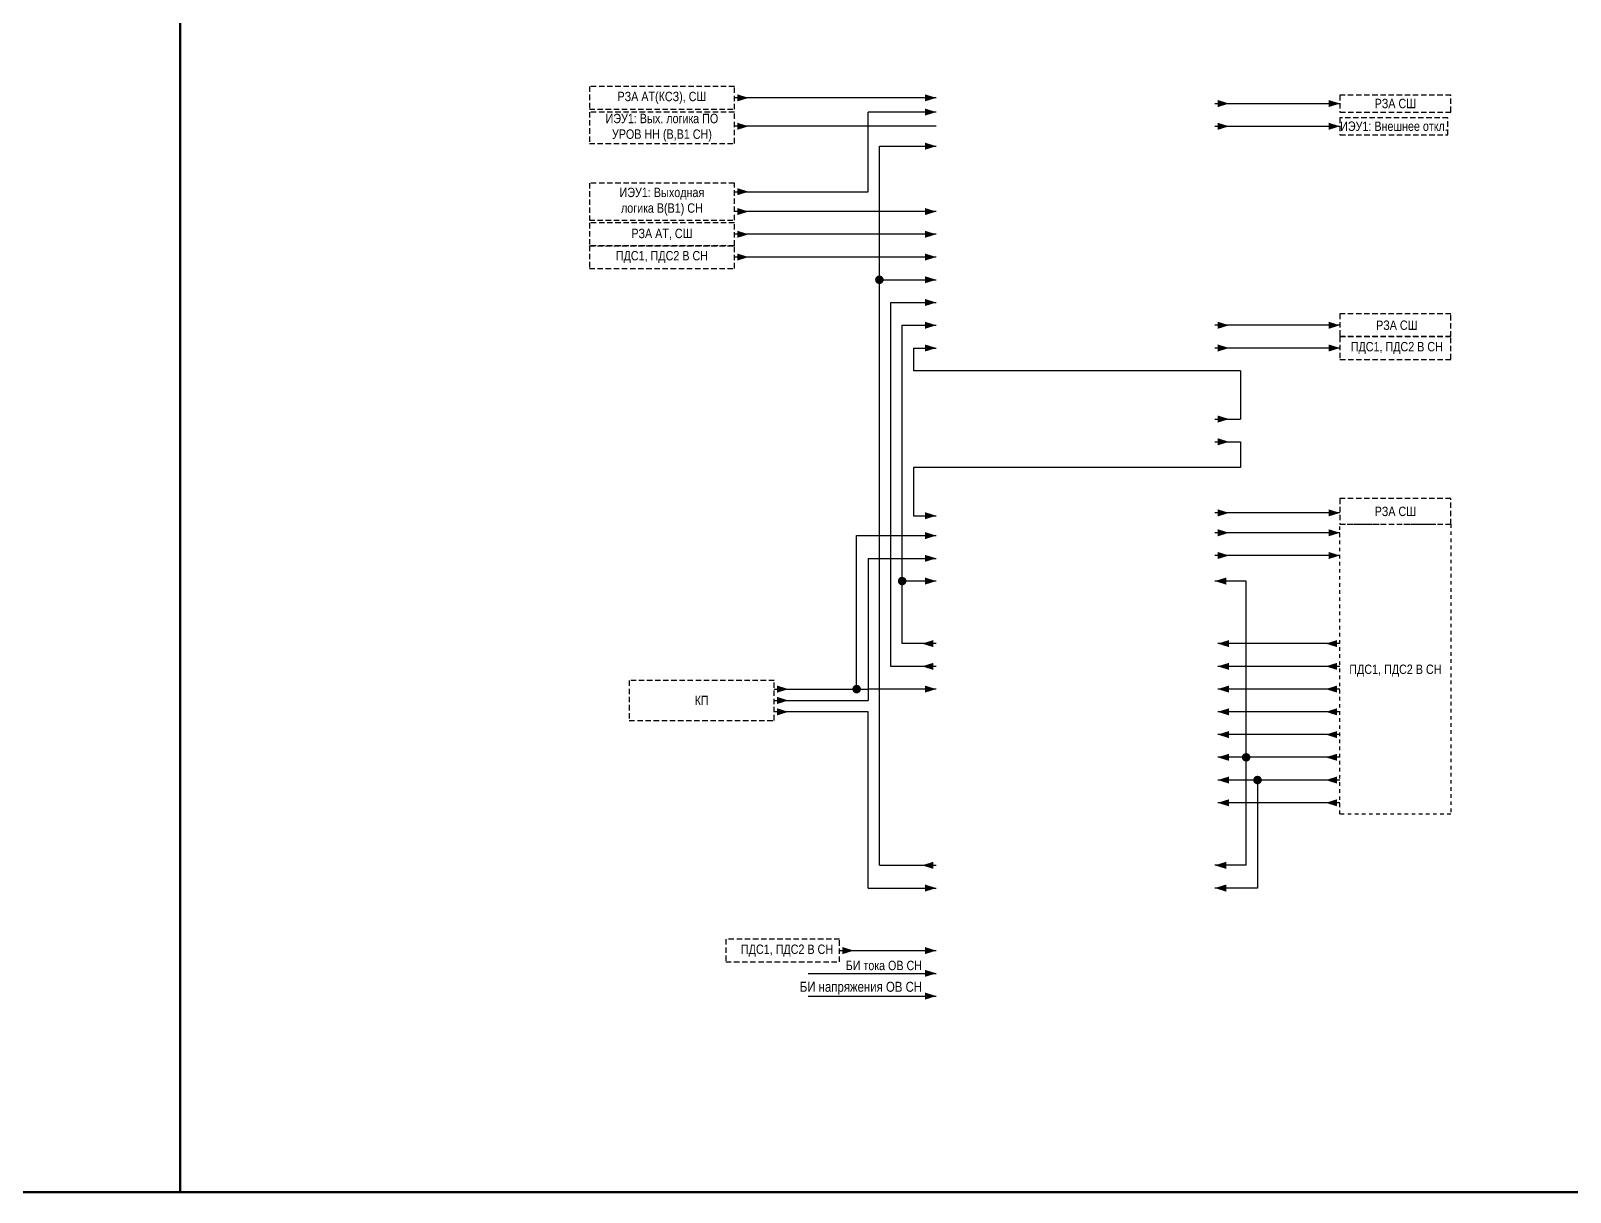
# Model space of a CAD drawing. Header units: millimetres. Extents: x 25558 to 49929, y 1902 to 19390.
# Drawn here: x 37072 to 37613, y 14521 to 14930 of the extents above; entities that cross this region are included whole.
import ezdxf

# ---------------------------------------------------------------- set-up
doc = ezdxf.new("R2010")
doc.units = ezdxf.units.MM
doc.linetypes.add('JIS_02_1.2', pattern=[2.5, 1.25, -1.25])
doc.linetypes.add('штриховая2', pattern=[9.525, 6.35, -3.175])
for name, color, linetype, lineweight in [('Основная', 7, 'Continuous', 30), ('Отключение_включение', 1, 'Continuous', 30), ('Тонкая', 7, 'Continuous', 5), ('Цепи внешние', 84, 'Continuous', 30), ('Цепи внутренние', 5, 'Continuous', 30)]:
    doc.layers.add(name, color=color, linetype=linetype, lineweight=lineweight)
doc.styles.add('Narrow', font='ARIALN.TTF')

# ---------------------------------------------------------------- blocks, each defined once
blk = doc.blocks.new('Point')
at = {"layer": 'Основная', "color": 0, "const_width": 1.5}
blk.add_lwpolyline([(-0.75, 0, 1), (0.75, 0, 1)], format="xyb", close=True, dxfattribs=at)

msp = doc.modelspace()

# ---------------------------------------------------------------- linework, layer by layer
at = {"layer": 'Основная', "color": 5}
msp.add_lwpolyline([(37370, 14636), (37390, 14636)], dxfattribs=at)
at = {"layer": 'Отключение_включение'}
for p, q in [((37488, 14904), (37532, 14904)), ((37488, 14896), (37532, 14896)), ((37532, 14818), (37488, 14818)), ((37362, 14752), (37390, 14752)), ((37532, 14753), (37488, 14753)), ((37366, 14744), (37366, 14694)), ((37366, 14744), (37390, 14744)), ((37532, 14745), (37488, 14745)), ((37390, 14698), (37366, 14698))]:
    msp.add_line(p, q, dxfattribs=at)
for points in [[(37493, 14904, 0, 2.5, 0), (37489, 14904, 0, 0, 0)], [(37532, 14904, 0, 2.5, 0), (37528, 14904, 0, 0, 0)], [(37493, 14896, 0, 2.5, 0), (37489, 14896, 0, 0, 0)], [(37532, 14896, 0, 2.5, 0), (37528, 14896, 0, 0, 0)], [(37493, 14818, 0, 2.5, 0), (37489, 14818, 0, 0, 0)], [(37532, 14818, 0, 2.5, 0), (37528, 14818, 0, 0, 0)], [(37493, 14753, 0, 2.5, 0), (37489, 14753, 0, 0, 0)], [(37532, 14753, 0, 2.5, 0), (37528, 14753, 0, 0, 0)], [(37493, 14745, 0, 2.5, 0), (37489, 14745, 0, 0, 0)], [(37532, 14745, 0, 2.5, 0), (37528, 14745, 0, 0, 0)], [(37390, 14698, 0, 2.5, 0), (37386, 14698, 0, 0, 0)]]:
    msp.add_lwpolyline(points, format="xyseb", dxfattribs=at)
for points in [[(37362, 14698), (37362, 14752)], [(37333, 14698), (37366, 14698)], [(37333, 14694), (37366, 14694)]]:
    msp.add_lwpolyline(points, dxfattribs=at)
at = {"layer": 'Отключение_включение', "ltscale": 0.3}
for points in [[(37390, 14752, 0, 2.5, 0), (37386, 14752, 0, 0, 0)], [(37390, 14744, 0, 2.5, 0), (37386, 14744, 0, 0, 0)], [(37338, 14698, 0, 2.5, 0), (37334, 14698, 0, 0, 0)], [(37338, 14694, 0, 2.5, 0), (37334, 14694, 0, 0, 0)]]:
    msp.add_lwpolyline(points, format="xyseb", dxfattribs=at)
at = {"layer": 'Тонкая', "color": 3, "lineweight": 50}
for points in [[(37124, 14521), (36530, 14521), (36530, 15361), (37124, 15361)], [(37718, 14521), (37124, 14521), (37124, 15361), (37718, 15361)]]:
    msp.add_lwpolyline(points, close=True, dxfattribs=at)
at = {"layer": 'Цепи внешние', "ltscale": 0.3}
for p, q in [((37390, 14906), (37319, 14906)), ((37390, 14858), (37319, 14858)), ((37390, 14850), (37319, 14850)), ((37532, 14826), (37488, 14826)), ((37532, 14760), (37488, 14760)), ((37499, 14736), (37488, 14736)), ((37499, 14674), (37499, 14736)), ((37366, 14690), (37333, 14690)), ((37366, 14628), (37366, 14690)), ((37499, 14636), (37499, 14674)), ((37356, 14606), (37390, 14606))]:
    msp.add_line(p, q, dxfattribs=at)
at = {"layer": 'Цепи внешние'}
for p, q in [((37503, 14666), (37503, 14628)), ((37503, 14628), (37488, 14628))]:
    msp.add_line(p, q, dxfattribs=at)
at = {"layer": 'Цепи внешние', "linetype": 'штриховая2', "ltscale": 0.3}
for points in [[(37319, 14910), (37268, 14910), (37268, 14902), (37319, 14902)], [(37571, 14907), (37532, 14907), (37532, 14901), (37571, 14901)], [(37319, 14862), (37268, 14862), (37268, 14854), (37319, 14854)], [(37319, 14854), (37268, 14854), (37268, 14846), (37319, 14846)], [(37571, 14830), (37532, 14830), (37532, 14822), (37571, 14822)], [(37571, 14822), (37532, 14822), (37532, 14814), (37571, 14814)], [(37571, 14765), (37532, 14765), (37532, 14756), (37571, 14756)], [(37333, 14701), (37282, 14701), (37282, 14687), (37333, 14687)], [(37356, 14610), (37316, 14610), (37316, 14602), (37356, 14602)]]:
    msp.add_lwpolyline(points, close=True, dxfattribs=at)
at = {"layer": 'Цепи внешние', "ltscale": 0.3}
for points in [[(37324, 14906, 0, 2.5, 0), (37320, 14906, 0, 0, 0)], [(37390, 14906, 0, 2.5, 0), (37386, 14906, 0, 0, 0)], [(37324, 14858, 0, 2.5, 0), (37320, 14858, 0, 0, 0)], [(37390, 14858, 0, 2.5, 0), (37386, 14858, 0, 0, 0)], [(37324, 14850, 0, 2.5, 0), (37320, 14850, 0, 0, 0)], [(37390, 14850, 0, 2.5, 0), (37386, 14850, 0, 0, 0)], [(37493, 14826, 0, 2.5, 0), (37489, 14826, 0, 0, 0)], [(37532, 14826, 0, 2.5, 0), (37528, 14826, 0, 0, 0)], [(37493, 14760, 0, 2.5, 0), (37489, 14760, 0, 0, 0)], [(37532, 14760, 0, 2.5, 0), (37528, 14760, 0, 0, 0)], [(37488, 14736, 0, 2.5, 0), (37492, 14736, 0, 0, 0)], [(37489, 14714, 0, 2.5, 0), (37493, 14714, 0, 0, 0)], [(37527, 14714, 0, 2.5, 0), (37531, 14714, 0, 0, 0)], [(37489, 14706, 0, 2.5, 0), (37493, 14706, 0, 0, 0)], [(37527, 14706, 0, 2.5, 0), (37531, 14706, 0, 0, 0)], [(37489, 14698, 0, 2.5, 0), (37493, 14698, 0, 0, 0)], [(37527, 14698, 0, 2.5, 0), (37531, 14698, 0, 0, 0)], [(37338, 14690, 0, 2.5, 0), (37334, 14690, 0, 0, 0)], [(37489, 14690, 0, 2.5, 0), (37493, 14690, 0, 0, 0)], [(37527, 14690, 0, 2.5, 0), (37531, 14690, 0, 0, 0)], [(37489, 14682, 0, 2.5, 0), (37493, 14682, 0, 0, 0)], [(37527, 14682, 0, 2.5, 0), (37531, 14682, 0, 0, 0)], [(37489, 14674, 0, 2.5, 0), (37493, 14674, 0, 0, 0)], [(37527, 14674, 0, 2.5, 0), (37531, 14674, 0, 0, 0)], [(37489, 14666, 0, 2.5, 0), (37493, 14666, 0, 0, 0)], [(37527, 14666, 0, 2.5, 0), (37531, 14666, 0, 0, 0)], [(37489, 14658, 0, 2.5, 0), (37493, 14658, 0, 0, 0)], [(37527, 14658, 0, 2.5, 0), (37531, 14658, 0, 0, 0)], [(37488, 14636, 0, 2.5, 0), (37492, 14636, 0, 0, 0)], [(37390, 14628, 0, 2.5, 0), (37386, 14628, 0, 0, 0)], [(37488, 14628, 0, 2.5, 0), (37492, 14628, 0, 0, 0)], [(37361, 14606, 0, 2.5, 0), (37357, 14606, 0, 0, 0)], [(37390, 14606, 0, 2.5, 0), (37386, 14606, 0, 0, 0)]]:
    msp.add_lwpolyline(points, format="xyseb", dxfattribs=at)
at = {"layer": 'Цепи внешние', "linetype": 'JIS_02_1.2'}
msp.add_lwpolyline([(37532, 14756), (37571, 14756), (37571, 14654), (37532, 14654)], close=True, dxfattribs=at)
at = {"layer": 'Цепи внешние', "ltscale": 0.3}
for points in [[(37532, 14714), (37489, 14714)], [(37532, 14706), (37489, 14706)], [(37532, 14698), (37489, 14698)], [(37532, 14690), (37489, 14690)], [(37532, 14682), (37489, 14682)], [(37499, 14636), (37488, 14636)], [(37366, 14628), (37390, 14628)]]:
    msp.add_lwpolyline(points, dxfattribs=at)
at = {"layer": 'Цепи внешние'}
for points in [[(37532, 14674), (37489, 14674)], [(37532, 14666), (37489, 14666)], [(37532, 14658), (37489, 14658)]]:
    msp.add_lwpolyline(points, dxfattribs=at)
at = {"layer": 'Цепи внутренние', "ltscale": 0.3}
for p, q in [((37390, 14901), (37366, 14901)), ((37366, 14873), (37366, 14901)), ((37390, 14896), (37319, 14896)), ((37370, 14842), (37370, 14889)), ((37370, 14889), (37390, 14889)), ((37319, 14873), (37366, 14873)), ((37390, 14866), (37319, 14866)), ((37370, 14636), (37370, 14842)), ((37370, 14842), (37390, 14842)), ((37374, 14706), (37374, 14834)), ((37374, 14834), (37390, 14834)), ((37378, 14736), (37378, 14826)), ((37378, 14826), (37390, 14826)), ((37382, 14818), (37390, 14818)), ((37382, 14818), (37382, 14810)), ((37497, 14810), (37382, 14810)), ((37497, 14810), (37497, 14793)), ((37488, 14793), (37497, 14793)), ((37488, 14785), (37497, 14785)), ((37497, 14785), (37497, 14776)), ((37497, 14785), (37497, 14785)), ((37497, 14776), (37382, 14776)), ((37382, 14776), (37382, 14759)), ((37382, 14759), (37390, 14759)), ((37390, 14736), (37378, 14736)), ((37390, 14706), (37374, 14706)), ((37345, 14590), (37390, 14590))]:
    msp.add_line(p, q, dxfattribs=at)
for points in [[(37390, 14901, 0, 2.5, 0), (37386, 14901, 0, 0, 0)], [(37324, 14896, 0, 2.5, 0), (37320, 14896, 0, 0, 0)], [(37390, 14889, 0, 2.5, 0), (37386, 14889, 0, 0, 0)], [(37324, 14873, 0, 2.5, 0), (37320, 14873, 0, 0, 0)], [(37324, 14866, 0, 2.5, 0), (37320, 14866, 0, 0, 0)], [(37390, 14866, 0, 2.5, 0), (37386, 14866, 0, 0, 0)], [(37390, 14842, 0, 2.5, 0), (37386, 14842, 0, 0, 0)], [(37390, 14834, 0, 2.5, 0), (37386, 14834, 0, 0, 0)], [(37390, 14826, 0, 2.5, 0), (37386, 14826, 0, 0, 0)], [(37390, 14818, 0, 2.5, 0), (37386, 14818, 0, 0, 0)], [(37493, 14793, 0, 2.5, 0), (37489, 14793, 0, 0, 0)], [(37493, 14785, 0, 2.5, 0), (37489, 14785, 0, 0, 0)], [(37390, 14759, 0, 2.5, 0), (37386, 14759, 0, 0, 0)], [(37390, 14736, 0, 2.5, 0), (37386, 14736, 0, 0, 0)], [(37385, 14714, 0, 2.5, 0), (37389, 14714, 0, 0, 0)], [(37385, 14706, 0, 2.5, 0), (37389, 14706, 0, 0, 0)], [(37385, 14636, 0, 2.5, 0), (37389, 14636, 0, 0, 0)], [(37390, 14598, 0, 2.5, 0), (37386, 14598, 0, 0, 0)], [(37390, 14590, 0, 2.5, 0), (37386, 14590, 0, 0, 0)]]:
    msp.add_lwpolyline(points, format="xyseb", dxfattribs=at)
at = {"layer": 'Цепи внутренние', "linetype": 'штриховая2', "ltscale": 0.3}
for points in [[(37319, 14901), (37268, 14901), (37268, 14890), (37319, 14890)], [(37570, 14899), (37532, 14899), (37532, 14893), (37570, 14893)], [(37319, 14876), (37268, 14876), (37268, 14863), (37319, 14863)]]:
    msp.add_lwpolyline(points, close=True, dxfattribs=at)
at = {"layer": 'Цепи внутренние', "ltscale": 0.3}
for points in [[(37378, 14714), (37378, 14736)], [(37390, 14714), (37378, 14714)]]:
    msp.add_lwpolyline(points, dxfattribs=at)
at = {"layer": 'Цепи внутренние'}
msp.add_lwpolyline([(37345, 14598), (37390, 14598)], dxfattribs=at)

# ---------------------------------------------------------------- block references
at = {"layer": 'Отключение_включение'}
msp.add_blockref('Point', (37362, 14698), dxfattribs=at)
at = {"layer": 'Цепи внешние'}
for p in [(37499, 14674), (37503, 14666)]:
    msp.add_blockref('Point', p, dxfattribs=at)
at = {"layer": 'Цепи внутренние'}
for p in [(37370, 14842), (37378, 14736)]:
    msp.add_blockref('Point', p, dxfattribs=at)

# ---------------------------------------------------------------- texts
at = {"layer": 'Основная', "style": 'Narrow'}
for s, insert, char_height, width, attachment_point in [('РЗА АТ(КСЗ), СШ', (37293.5, 14906), 3.3, 51, 5), ('РЗА СШ', (37551.5, 14904), 3.3, 39, 5), ('ИЭУ1: Вых. логика ПО УРОВ НН (В,В1 СН)', (37293.5, 14895.5), 3.3, 45.8916, 5), ('ИЭУ1: Внешнее откл.', (37551, 14896), 3.3, 38, 5), ('ИЭУ1: Выходная логика В(В1) СН', (37293.5, 14869.5), 3.3, 35.0558, 5), ('РЗА АТ, СШ', (37293.5, 14858), 3.3, 51, 5), ('ПДС1, ПДС2 В СН', (37293.5, 14850), 3.3, 51, 5), ('РЗА СШ', (37552, 14826), 3.3, 39, 5), ('ПДС1, ПДС2 В СН', (37552, 14818), 3.3, 39, 5), ('РЗА СШ', (37551.5, 14760.5), 3.3, 39, 5), ('ПДС1, ПДС2 В СН', (37551.5, 14704.5), 3.3, 39, 5), ('КП', (37307.5, 14694), 3.3, 51, 5), ('ПДС1, ПДС2 В СН', (37337.5, 14606), 3.3, 43, 5), (' {\\H0.94286x; БИ тока ОВ СН}', (37385, 14600.75), 3.5, 34, 6), ('  БИ напряжения ОВ СН', (37385, 14592.75), 3.5, 48, 6)]:
    msp.add_mtext(s, dxfattribs=dict(at, insert=insert, char_height=char_height, width=width, attachment_point=attachment_point))

doc.saveas('drawing.dxf')
